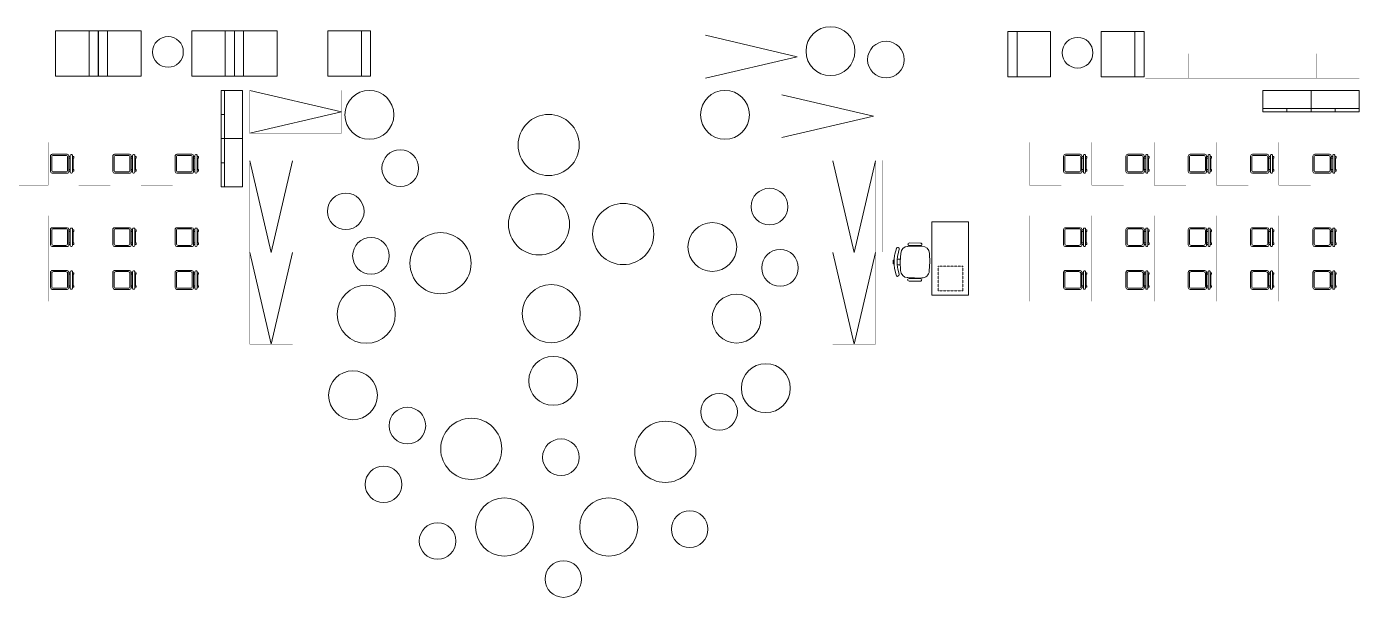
# Model space of a CAD drawing. Header units: millimetres. Extents: x -217756 to 263180, y 55413 to 130608.
# Drawn here: x -51138 to -29330, y 62706 to 72037 of the extents above; entities that cross this region are included whole.
import ezdxf

# ---------------------------------------------------------------- set-up
doc = ezdxf.new("R2010")
doc.units = ezdxf.units.MM
doc.linetypes.add('HIDDEN', pattern=[6, 4, -2])
doc.layers.add('ТХ_корр_25.03.26', color=1, linetype='Continuous', lineweight=30, plot=False)
doc.layers.add('ТХ_мебель передв', color=250, linetype='Continuous', lineweight=13)
doc.layers.add('ТХ_ОСНОВНОЙ', color=103, linetype='Continuous', lineweight=25)

# ---------------------------------------------------------------- blocks, each defined once
blk = doc.blocks.new('У014')
at = {"layer": 'ТХ_мебель передв'}
blk.add_circle((-169652, 43208, -1), 500, dxfattribs=at)
blk = doc.blocks.new('A$Ce5d95258')
at = {"layer": 'ТХ_мебель передв'}
for p in [(345291, -103706, 1), (345133, -105005, 1), (346510, -105163, 1), (343521, -105640, 1), (344024, -108675, 1), (347200, -108723, 1)]:
    blk.add_blockref('У014', p, dxfattribs=at)
blk = doc.blocks.new('У017')
at = {"layer": 'ТХ_мебель передв'}
blk.add_lwpolyline([(252942, -218302), (253682, -218302), (253682, -219002), (252942, -219002)], close=True, dxfattribs=at)
blk.add_lwpolyline([(252942, -219002), (252942, -218852), (253682, -218852), (253682, -219002)], dxfattribs=at)
blk = doc.blocks.new('A$C4e07e813')
at = {"layer": 'ТХ_ОСНОВНОЙ', "xscale": -1, "rotation": 90}
for p in [(-50732, 194311), (-48505, 194311), (-46277, 194311), (-33621, 194297)]:
    blk.add_blockref('У017', p, dxfattribs=at)
at = {"layer": 'ТХ_ОСНОВНОЙ', "rotation": 270}
for p in [(387271, 194311), (389499, 194311), (402155, 194297)]:
    blk.add_blockref('У017', p, dxfattribs=at)
blk = doc.blocks.new('У016')
at = {"layer": 'ТХ_мебель передв', "lineweight": 0, "ltscale": 100, "transparency": 33554687}
for p, q in [((-49562.5, 37416.5), (-49212.5, 35916.5)), ((-49212.5, 35916.5), (-48862.5, 37416.5))]:
    blk.add_line(p, q, dxfattribs=at)
at = {"layer": 'ТХ_мебель передв', "lineweight": 0, "ltscale": 100, "transparency": 33554687, "const_width": 1}
blk.add_lwpolyline([(-49562.5, 37416.5), (-49562.5, 35916.5), (-48862.5, 35916.5), (-48862.5, 37416.5)], close=True, dxfattribs=at)
blk = doc.blocks.new('A$Cb50230bb')
at = {"layer": 'ТХ_мебель передв', "rotation": 90}
for p in [(215622, -9842), (208165, -10743), (216872, -10814)]:
    blk.add_blockref('У016', p, dxfattribs=at)
at = {"layer": 'ТХ_мебель передв'}
for p in [(220311, -98172), (229849, -98172), (220311, -99672), (229849, -99672)]:
    blk.add_blockref('У016', p, dxfattribs=at)
blk = doc.blocks.new('стул 5  340х340')
at = {"linetype": 'ByBlock', "extrusion": (-6.19742e-05, 0.000470712, 1)}
for p, q in [((-15375, 16628, 197), (-15375, 16620, 197)), ((-15087, 16642, 197), (-15361, 16642, 197)), ((-15361, 16606, 197), (-15087, 16606, 197)), ((-15341, 16665, 197), (-15316, 16665, 197)), ((-15341, 16665, 197), (-15341, 16642, 197)), ((-15341, 16606, 197), (-15341, 16583, 197)), ((-15316, 16642, 197), (-15316, 16665, 197)), ((-15316, 16653, 197), (-15129, 16653, 197)), ((-15316, 16583, 197), (-15316, 16606, 197)), ((-15129, 16665, 197), (-15104, 16665, 197)), ((-15129, 16665, 197), (-15129, 16642, 197)), ((-15129, 16606, 197), (-15129, 16583, 197)), ((-15104, 16642, 197), (-15104, 16665, 197)), ((-15104, 16583, 197), (-15104, 16606, 197)), ((-15073, 16620, 197), (-15073, 16628, 197))]:
    blk.add_line(p, q, dxfattribs=at)
at = {"ltscale": 100, "extrusion": (-6.19742e-05, 0.000470712, 1), "elevation": 206}
for points in [[(-15348, 16583), (-15097, 16583, -0.414169), (-15068, 16554), (-15068, 16312, -0.414258), (-15097, 16283), (-15348, 16283, -0.414169), (-15377, 16312), (-15377, 16554, -0.414258)], [(-15328, 16563), (-15114, 16563, -0.414214), (-15085, 16534), (-15085, 16331, -0.414214), (-15114, 16302), (-15328, 16302, -0.414214), (-15357, 16331), (-15357, 16534, -0.414214)]]:
    blk.add_lwpolyline(points, format="xyb", close=True, dxfattribs=at)
at = {"linetype": 'ByBlock', "extrusion": (-6.19742e-05, 0.000470712, 1)}
for centre, start, end in [((-15361, 16628, 206), 90, 180), ((-15361, 16620, 206), 180, 270), ((-15087, 16628, 206), 0, 90), ((-15087, 16620, 206), 270, 0)]:
    blk.add_arc(centre, 13.9, start, end, dxfattribs=at)
blk = doc.blocks.new('A$C8c173fd4')
at = {"layer": 'ТХ_мебель передв', "ltscale": 100, "xscale": -1, "rotation": 270}
for p in [(-2964, 29712, -197), (-1944, 29712, -197), (-924, 29712, -197), (13614, 29712, -197), (14634, 29712, -197), (15654, 29712, -197), (16674, 29712, -197), (17694, 29712, -197), (-2964, 28512, -197), (-1944, 28512, -197), (-924, 28512, -197), (13614, 28512, -197), (14634, 28512, -197), (15654, 28512, -197), (16674, 28512, -197), (17694, 28512, -197), (-2964, 27812, -197), (-1944, 27812, -197), (-924, 27812, -197), (13614, 27812, -197), (14634, 27812, -197), (15654, 27812, -197), (16674, 27812, -197), (17694, 27812, -197)]:
    blk.add_blockref('стул 5  340х340', p, dxfattribs=at)
blk = doc.blocks.new('Шкаф канцелярский закрытый')
at = {"layer": 'ТХ_мебель передв'}
blk.add_lwpolyline([(207495, -155297), (207495, -154509), (207146, -154509), (207146, -155297)], close=True, dxfattribs=at)
for points in [[(207199, -154509), (207199, -155297)], [(207199, -154903), (207146, -154903)]]:
    blk.add_lwpolyline(points, dxfattribs=at)
blk = doc.blocks.new('A$Cca3a9a96')
at = {"layer": 'ТХ_ОСНОВНОЙ', "xscale": -1}
for p, rotation in [((-191035, -139607), 180), ((188455, -191806), 270), ((189244, -191806), 270), ((-191035, -140396), 180)]:
    blk.add_blockref('Шкаф канцелярский закрытый', p, dxfattribs=dict(at, rotation=rotation))
blk = doc.blocks.new('У018.1')
at = {"layer": 'ТХ_мебель передв', "ltscale": 100, "const_width": 1}
blk.add_lwpolyline([(135239, 62061), (135239, 61361), (135759, 61361), (135759, 62061)], close=True, dxfattribs=at)
blk = doc.blocks.new('A$C2007aa80')
at = {"layer": 'ТХ_мебель передв'}
for p in [(-157414, -53571), (-156394, -53571), (-155374, -53571), (-140835, -53571), (-139815, -53571), (-138795, -53571), (-137775, -53571), (-136755, -53571), (-157414, -54771), (-156394, -54771), (-155374, -54771), (-140835, -54771), (-139815, -54771), (-138795, -54771), (-137775, -54771), (-136755, -54771), (-157414, -55471), (-156394, -55471), (-155374, -55471), (-140835, -55471), (-139815, -55471), (-138795, -55471), (-137775, -55471), (-136755, -55471)]:
    blk.add_blockref('У018.1', p, dxfattribs=at)
blk = doc.blocks.new('Стол низкий')
at = {"layer": 'ТХ_мебель передв'}
blk.add_open_spline([(184400, -228430, 0), (184400, -228568, 0), (184288, -228679, 0), (184151, -228679, 0), (184013, -228679, 0), (183897, -228568, 0), (183897, -228430, 0), (183897, -228287, 0), (184013, -228176, 0), (184151, -228176, 0), (184288, -228176, 0), (184400, -228287, 0), (184400, -228430, 0)], degree=3, knots=[0, 0, 0, 0, 1, 1, 1, 2, 2, 2, 3, 3, 3, 4, 4, 4, 4], dxfattribs=at)
blk = doc.blocks.new('A$C6b5d2c1d')
at = {"layer": 'ТХ_ОСНОВНОЙ'}
for p in [(-203843, 238396, 0), (-188959, 238382, 0)]:
    blk.add_blockref('Стол низкий', p, dxfattribs=at)
blk = doc.blocks.new('У101')
at = {"layer": 'ТХ_мебель передв', "const_width": 2}
blk.add_lwpolyline([(341448, -227858), (342148, -227858), (342148, -228258), (341448, -228258)], close=True, dxfattribs=at)
blk = doc.blocks.new('A$Cdb029a19')
at = {"layer": 'ТХ_ОСНОВНОЙ'}
for p in [(-345148, 237798), (-344448, 237798), (-343748, 237798), (-343048, 237798), (-342348, 237798)]:
    blk.add_blockref('У101', p, dxfattribs=at)
blk = doc.blocks.new('У012')
at = {"layer": 'ТХ_мебель передв'}
blk.add_open_spline([(-181454, 44964, -1), (-181454, 44799, -1), (-181586, 44667, -1), (-181750, 44667, -1), (-181920, 44667, -1), (-182052, 44799, -1), (-182052, 44964, -1), (-182052, 45133, -1), (-181920, 45265, -1), (-181750, 45265, -1), (-181586, 45265, -1), (-181454, 45133, -1), (-181454, 44964, -1)], degree=3, knots=[0, 0, 0, 0, 1, 1, 1, 2, 2, 2, 3, 3, 3, 4, 4, 4, 4], dxfattribs=at)
blk = doc.blocks.new('стол с тумбой 1200х600')
blk.add_lwpolyline([(-19012, 19801), (-19012, 21001), (-19612, 21001), (-19612, 19801)], close=True)
at = {"linetype": 'HIDDEN', "ltscale": 0.1}
blk.add_lwpolyline([(-19505, 19875), (-19105, 19875), (-19105, 20275), (-19505, 20275)], close=True, dxfattribs=at)
blk = doc.blocks.new('М-60')
at = {"extrusion": (-6.19742e-05, 0.000470712, 1)}
for p, q in [((7035202, 1186569, 0), (7035439, 1186576, 0)), ((7035415, 1186627, 0), (7035232, 1186627, 0)), ((7035232, 1186586, 0), (7035416, 1186587, 0)), ((7034989, 1186313, 0), (7034989, 1186356, 0)), ((7034998, 1186438, 0), (7035020, 1186531, 0)), ((7035038, 1186361, 0), (7035088, 1186361, 0)), ((7035068, 1186520, 0), (7035047, 1186426, 0)), ((7035049, 1186549, 0), (7035051, 1186549, 0)), ((7035086, 1186313, 0), (7035093, 1186455, 0)), ((7035563, 1186460, 0), (7035570, 1186313, 0)), ((7034971, 1186283, 0), (7034970, 1186343, 0)), ((7034989, 1186343, 0), (7034971, 1186343, 0)), ((7034971, 1186343, 0), (7034971, 1186283, 0)), ((7034989, 1186283, 0), (7034971, 1186283, 0)), ((7034989, 1186313, 0), (7034989, 1186343, 0)), ((7034989, 1186313, 0), (7034989, 1186283, 0)), ((7034989, 1186313, 0), (7034990, 1186270, 0)), ((7035000, 1186188, 0), (7035023, 1186096, 0)), ((7035037, 1186344, 0), (7035037, 1186313, 0)), ((7035038, 1186283, 0), (7035037, 1186314, 0)), ((7035038, 1186266, 0), (7035089, 1186266, 0)), ((7035071, 1186108, 0), (7035048, 1186201, 0)), ((7035086, 1186315, 0), (7035095, 1186173, 0)), ((7035565, 1186174, 0), (7035570, 1186322, 0)), ((7035053, 1186078, 0), (7035054, 1186078, 0)), ((7035206, 1186060, 0), (7035443, 1186057, 0)), ((7035236, 1186044, 0), (7035420, 1186046, 0)), ((7035420, 1186005, 0), (7035237, 1186003, 0))]:
    blk.add_line(p, q, dxfattribs=at)
for centre, start, end in [((7035230, 1186606, 122), 84.9987, 275.5247), ((7035417, 1186607, 122), 264.9987, 95.5247), ((7035234, 1186024, 122), 85.3479, 275.874), ((7035422, 1186026, 122), 265.3479, 95.874)]:
    blk.add_arc(centre, 20.6, start, end, dxfattribs=at)
at = {"extrusion": (6.19742e-05, -0.000470712, -1)}
for centre, major_axis, start_param, end_param in [((7035213, 1186449, 0), (77.8, 92.6, 0), 4.061153, 5.558057), ((7035442, 1186455, 0), (77.8, 92.6, 0), -0.725128, 0.826554), ((7035352, 1186356, 0), (-278, 234, 0), 5.584367, 5.811166), ((7035043, 1186525, 0), (15.6, 18.5, 0), 4.240369, 5.829345), ((7035400, 1186344, 0), (234, 278, 0), 4.01357, 4.240369), ((7035045, 1186525, 0), (15.6, 18.5, 0), -0.45384, 1.098777)]:
    blk.add_ellipse(centre, major_axis=major_axis, ratio=1, start_param=start_param, end_param=end_param, dxfattribs=at)
at = {"extrusion": (-6.19742e-05, 0.000470712, 1)}
for centre, major_axis, start_param, end_param in [((7035353, 1186275, 0), (-274, -238, 0), 5.584367, 5.811166), ((7035401, 1186288, 0), (238, -274, 0), 4.01357, 4.240369), ((7035215, 1186180, 0), (79.2, -91.4, 0), 4.061153, 5.558057), ((7035444, 1186178, 0), (79.2, -91.4, 0), -0.725128, 0.826554), ((7035047, 1186101, 0), (15.8, -18.3, 0), 4.240369, 5.829345), ((7035048, 1186102, 0), (15.8, -18.3, 0), -0.45384, 1.098777)]:
    blk.add_ellipse(centre, major_axis=major_axis, ratio=1, start_param=start_param, end_param=end_param, dxfattribs=at)

msp = doc.modelspace()

# ---------------------------------------------------------------- linework, layer by layer
at = {"layer": 'ТХ_мебель передв', "lineweight": 0, "ltscale": 100, "transparency": 33554687, "const_width": 2}
msp.add_lwpolyline([(-37127, 69853), (-37077, 69853), (-37077, 68353), (-37127, 68353)], close=True, dxfattribs=at)
at = {"layer": 'ТХ_мебель передв', "ltscale": 0.1}
for centre, radius in [((-37984, 71637), 400), ((-45529, 70596), 400), ((-39710, 70596), 400), ((-39918, 68435), 400), ((-45580, 67335), 475), ((-42553, 67345), 475), ((-39521, 67264), 400), ((-42521, 66246), 400), ((-39042, 66126), 400), ((-45798, 66010), 400), ((-43319, 63856), 475), ((-41613, 63856), 475)]:
    msp.add_circle(centre, radius, dxfattribs=at)

# ---------------------------------------------------------------- block references
for name, p in [('A$C8c173fd4', (-64066, 55306)), ('A$Cca3a9a96', (-64066, 55306)), ('A$Cdb029a19', (-29131, 61656)), ('A$C6b5d2c1d', (-29131, 61656)), ('A$C2007aa80', (-29131, 61656))]:
    msp.add_blockref(name, p)
at = {"layer": 'ТХ_корр_25.03.26', "ltscale": 100}
for name in ['A$Cb50230bb', 'A$Ce5d95258', 'A$C4e07e813']:
    msp.add_blockref(name, (-218234, 130601), dxfattribs=at)
at = {"layer": 'ТХ_мебель передв'}
for name, p in [('У012', (144676, 26533, 1)), ('У012', (136728, 24758, 1)), ('У012', (142771, 24130, 1)), ('У012', (135838, 24052, 1)), ('стол с тумбой 1200х600', (-16715, 47845)), ('стол с тумбой 1200х600', (-16715, 47845)), ('У012', (136249, 23324, 1)), ('У012', (142944, 23128, 1)), ('У012', (141947, 20773, 1)), ('У012', (136846, 20549, 1)), ('У012', (139357, 20031, 1)), ('У012', (136455, 19588, 1)), ('У012', (141464, 18855, 1)), ('У012', (137339, 18662, 1)), ('У012', (139398, 18039, 1))]:
    msp.add_blockref(name, p, dxfattribs=at)
at = {"layer": 'ТХ_мебель передв', "rotation": 359.0887326624886}
msp.add_blockref('М-60', (-7089907, -1006088, 0), dxfattribs=at)

doc.saveas('drawing.dxf')
